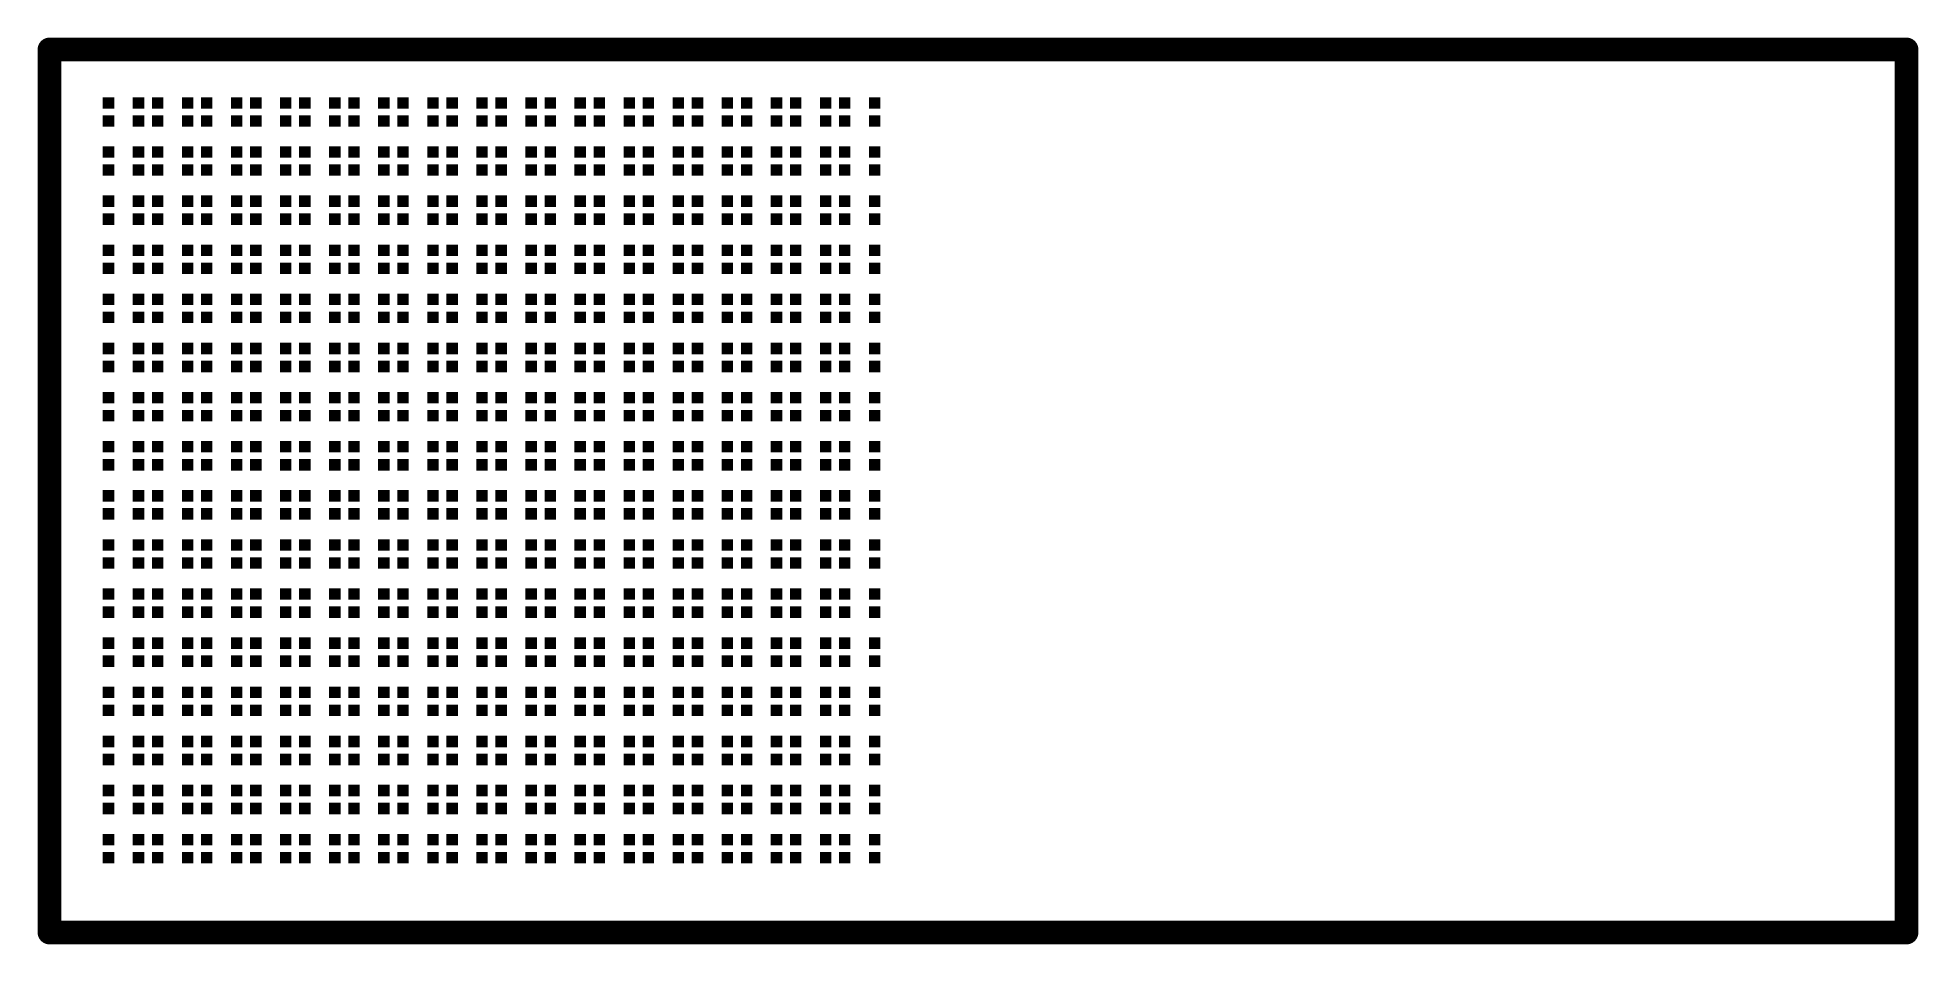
# Model space of a CAD drawing. Header units: millimetres. Extents: x 35 to 150, y -102 to -47.
import ezdxf

# ---------------------------------------------------------------- set-up
doc = ezdxf.new("R2010")
doc.units = ezdxf.units.MM
doc.layers.get('0').update_dxf_attribs({"color": 3, "linetype": 'CONTINUOUS', "lineweight": 100})
doc.layers.add('Aniversario-PCBWAY-F_Paste.gbr', color=8, linetype='CONTINUOUS', lineweight=100)

# ---------------------------------------------------------------- blocks, each defined once
blk = doc.blocks.new('D10')
at = {"lineweight": 0}
blk.add_solid([(-0.35, -0.35), (0.35, -0.35), (-0.35, 0.35), (0.35, 0.35)], dxfattribs=at)

msp = doc.modelspace()

# ---------------------------------------------------------------- linework, layer by layer
at = {"layer": 'Aniversario-PCBWAY-F_Paste.gbr', "lineweight": 0, "const_width": 1.45}
for points in [[(148.988, -47.684), (35.4736, -47.684)], [(35.4736, -47.684), (35.4736, -101.6202)], [(148.988, -101.6202), (148.988, -47.684)], [(35.4736, -101.6202), (148.988, -101.6202)]]:
    msp.add_lwpolyline(points, dxfattribs=at)
at = {"layer": 'Aniversario-PCBWAY-F_Paste.gbr', "lineweight": 0, "const_width": 0.725}
for points in [[(35.8361, -47.684, 1), (35.1111, -47.684, 1)], [(35.8361, -47.684, 1), (35.1111, -47.684, 1)], [(149.3505, -47.684, 1), (148.6255, -47.684, 1)], [(149.3505, -47.684, 1), (148.6255, -47.684, 1)], [(35.8361, -101.6202, 1), (35.1111, -101.6202, 1)], [(35.8361, -101.6202, 1), (35.1111, -101.6202, 1)], [(149.3505, -101.6202, 1), (148.6255, -101.6202, 1)], [(149.3505, -101.6202, 1), (148.6255, -101.6202, 1)]]:
    msp.add_lwpolyline(points, format="xyb", close=True, dxfattribs=at)

# ---------------------------------------------------------------- block references
at = {"layer": 'Aniversario-PCBWAY-F_Paste.gbr', "lineweight": 0}
for p in [(39.085, -50.95), (39.085, -52.05), (40.915, -50.95), (40.915, -52.05), (42.085, -50.95), (42.085, -52.05), (43.915, -50.95), (43.915, -52.05), (45.085, -50.95), (45.085, -52.05), (46.915, -50.95), (46.915, -52.05), (48.085, -50.95), (48.085, -52.05), (49.915, -50.95), (49.915, -52.05), (51.085, -50.95), (51.085, -52.05), (52.915, -50.95), (52.915, -52.05), (54.085, -50.95), (54.085, -52.05), (55.915, -50.95), (55.915, -52.05), (57.085, -50.95), (57.085, -52.05), (58.915, -50.95), (58.915, -52.05), (60.085, -50.95), (60.085, -52.05), (61.915, -50.95), (61.915, -52.05), (63.085, -50.95), (63.085, -52.05), (64.915, -50.95), (64.915, -52.05), (66.085, -50.95), (66.085, -52.05), (67.915, -50.95), (67.915, -52.05), (69.085, -50.95), (69.085, -52.05), (70.915, -50.95), (70.915, -52.05), (72.085, -50.95), (72.085, -52.05), (73.915, -50.95), (73.915, -52.05), (75.085, -50.95), (75.085, -52.05), (76.915, -50.95), (76.915, -52.05), (78.085, -50.95), (78.085, -52.05), (79.915, -50.95), (79.915, -52.05), (81.085, -50.95), (81.085, -52.05), (82.915, -50.95), (82.915, -52.05), (84.085, -50.95), (84.085, -52.05), (85.915, -50.95), (85.915, -52.05), (39.085, -53.95), (40.915, -53.95), (42.085, -53.95), (43.915, -53.95), (45.085, -53.95), (46.915, -53.95), (48.085, -53.95), (49.915, -53.95), (51.085, -53.95), (52.915, -53.95), (54.085, -53.95), (55.915, -53.95), (57.085, -53.95), (58.915, -53.95), (60.085, -53.95), (61.915, -53.95), (63.085, -53.95), (64.915, -53.95), (66.085, -53.95), (67.915, -53.95), (69.085, -53.95), (70.915, -53.95), (72.085, -53.95), (73.915, -53.95), (75.085, -53.95), (76.915, -53.95), (78.085, -53.95), (79.915, -53.95), (81.085, -53.95), (82.915, -53.95), (84.085, -53.95), (85.915, -53.95), (39.085, -55.05), (40.915, -55.05), (42.085, -55.05), (43.915, -55.05), (45.085, -55.05), (46.915, -55.05), (48.085, -55.05), (49.915, -55.05), (51.085, -55.05), (52.915, -55.05), (54.085, -55.05), (55.915, -55.05), (57.085, -55.05), (58.915, -55.05), (60.085, -55.05), (61.915, -55.05), (63.085, -55.05), (64.915, -55.05), (66.085, -55.05), (67.915, -55.05), (69.085, -55.05), (70.915, -55.05), (72.085, -55.05), (73.915, -55.05), (75.085, -55.05), (76.915, -55.05), (78.085, -55.05), (79.915, -55.05), (81.085, -55.05), (82.915, -55.05), (84.085, -55.05), (85.915, -55.05), (39.085, -56.95), (40.915, -56.95), (42.085, -56.95), (43.915, -56.95), (45.085, -56.95), (46.915, -56.95), (48.085, -56.95), (49.915, -56.95), (51.085, -56.95), (52.915, -56.95), (54.085, -56.95), (55.915, -56.95), (57.085, -56.95), (58.915, -56.95), (60.085, -56.95), (61.915, -56.95), (63.085, -56.95), (64.915, -56.95), (66.085, -56.95), (67.915, -56.95), (69.085, -56.95), (70.915, -56.95), (72.085, -56.95), (73.915, -56.95), (75.085, -56.95), (76.915, -56.95), (78.085, -56.95), (79.915, -56.95), (81.085, -56.95), (82.915, -56.95), (84.085, -56.95), (85.915, -56.95), (39.085, -58.05), (40.915, -58.05), (42.085, -58.05), (43.915, -58.05), (45.085, -58.05), (46.915, -58.05), (48.085, -58.05), (49.915, -58.05), (51.085, -58.05), (52.915, -58.05), (54.085, -58.05), (55.915, -58.05), (57.085, -58.05), (58.915, -58.05), (60.085, -58.05), (61.915, -58.05), (63.085, -58.05), (64.915, -58.05), (66.085, -58.05), (67.915, -58.05), (69.085, -58.05), (70.915, -58.05), (72.085, -58.05), (73.915, -58.05), (75.085, -58.05), (76.915, -58.05), (78.085, -58.05), (79.915, -58.05), (81.085, -58.05), (82.915, -58.05), (84.085, -58.05), (85.915, -58.05), (39.085, -59.95), (40.915, -59.95), (42.085, -59.95), (43.915, -59.95), (45.085, -59.95), (46.915, -59.95), (48.085, -59.95), (49.915, -59.95), (51.085, -59.95), (52.915, -59.95), (54.085, -59.95), (55.915, -59.95), (57.085, -59.95), (58.915, -59.95), (60.085, -59.95), (61.915, -59.95), (63.085, -59.95), (64.915, -59.95), (66.085, -59.95), (67.915, -59.95), (69.085, -59.95), (70.915, -59.95), (72.085, -59.95), (73.915, -59.95), (75.085, -59.95), (76.915, -59.95), (78.085, -59.95), (79.915, -59.95), (81.085, -59.95), (82.915, -59.95), (84.085, -59.95), (85.915, -59.95), (39.085, -61.05), (40.915, -61.05), (42.085, -61.05), (43.915, -61.05), (45.085, -61.05), (46.915, -61.05), (48.085, -61.05), (49.915, -61.05), (51.085, -61.05), (52.915, -61.05), (54.085, -61.05), (55.915, -61.05), (57.085, -61.05), (58.915, -61.05), (60.085, -61.05), (61.915, -61.05), (63.085, -61.05), (64.915, -61.05), (66.085, -61.05), (67.915, -61.05), (69.085, -61.05), (70.915, -61.05), (72.085, -61.05), (73.915, -61.05), (75.085, -61.05), (76.915, -61.05), (78.085, -61.05), (79.915, -61.05), (81.085, -61.05), (82.915, -61.05), (84.085, -61.05), (85.915, -61.05), (39.085, -62.95), (40.915, -62.95), (42.085, -62.95), (43.915, -62.95), (45.085, -62.95), (46.915, -62.95), (48.085, -62.95), (49.915, -62.95), (51.085, -62.95), (52.915, -62.95), (54.085, -62.95), (55.915, -62.95), (57.085, -62.95), (58.915, -62.95), (60.085, -62.95), (61.915, -62.95), (63.085, -62.95), (64.915, -62.95), (66.085, -62.95), (67.915, -62.95), (69.085, -62.95), (70.915, -62.95), (72.085, -62.95), (73.915, -62.95), (75.085, -62.95), (76.915, -62.95), (78.085, -62.95), (79.915, -62.95), (81.085, -62.95), (82.915, -62.95), (84.085, -62.95), (85.915, -62.95), (39.085, -64.05), (40.915, -64.05), (42.085, -64.05), (43.915, -64.05), (45.085, -64.05), (46.915, -64.05), (48.085, -64.05), (49.915, -64.05), (51.085, -64.05), (52.915, -64.05), (54.085, -64.05), (55.915, -64.05), (57.085, -64.05), (58.915, -64.05), (60.085, -64.05), (61.915, -64.05), (63.085, -64.05), (64.915, -64.05), (66.085, -64.05), (67.915, -64.05), (69.085, -64.05), (70.915, -64.05), (72.085, -64.05), (73.915, -64.05), (75.085, -64.05), (76.915, -64.05), (78.085, -64.05), (79.915, -64.05), (81.085, -64.05), (82.915, -64.05), (84.085, -64.05), (85.915, -64.05), (39.085, -65.95), (40.915, -65.95), (42.085, -65.95), (43.915, -65.95), (45.085, -65.95), (46.915, -65.95), (48.085, -65.95), (49.915, -65.95), (51.085, -65.95), (52.915, -65.95), (54.085, -65.95), (55.915, -65.95), (57.085, -65.95), (58.915, -65.95), (60.085, -65.95), (61.915, -65.95), (63.085, -65.95), (64.915, -65.95), (66.085, -65.95), (67.915, -65.95), (69.085, -65.95), (70.915, -65.95), (72.085, -65.95), (73.915, -65.95), (75.085, -65.95), (76.915, -65.95), (78.085, -65.95), (79.915, -65.95), (81.085, -65.95), (82.915, -65.95), (84.085, -65.95), (85.915, -65.95), (39.085, -67.05), (40.915, -67.05), (42.085, -67.05), (43.915, -67.05), (45.085, -67.05), (46.915, -67.05), (48.085, -67.05), (49.915, -67.05), (51.085, -67.05), (52.915, -67.05), (54.085, -67.05), (55.915, -67.05), (57.085, -67.05), (58.915, -67.05), (60.085, -67.05), (61.915, -67.05), (63.085, -67.05), (64.915, -67.05), (66.085, -67.05), (67.915, -67.05), (69.085, -67.05), (70.915, -67.05), (72.085, -67.05), (73.915, -67.05), (75.085, -67.05), (76.915, -67.05), (78.085, -67.05), (79.915, -67.05), (81.085, -67.05), (82.915, -67.05), (84.085, -67.05), (85.915, -67.05), (39.085, -68.95), (40.915, -68.95), (42.085, -68.95), (43.915, -68.95), (45.085, -68.95), (46.915, -68.95), (48.085, -68.95), (49.915, -68.95), (51.085, -68.95), (52.915, -68.95), (54.085, -68.95), (55.915, -68.95), (57.085, -68.95), (58.915, -68.95), (60.085, -68.95), (61.915, -68.95), (63.085, -68.95), (64.915, -68.95), (66.085, -68.95), (67.915, -68.95), (69.085, -68.95), (70.915, -68.95), (72.085, -68.95), (73.915, -68.95), (75.085, -68.95), (76.915, -68.95), (78.085, -68.95), (79.915, -68.95), (81.085, -68.95), (82.915, -68.95), (84.085, -68.95), (85.915, -68.95), (39.085, -70.05), (40.915, -70.05), (42.085, -70.05), (43.915, -70.05), (45.085, -70.05), (46.915, -70.05), (48.085, -70.05), (49.915, -70.05), (51.085, -70.05), (52.915, -70.05), (54.085, -70.05), (55.915, -70.05), (57.085, -70.05), (58.915, -70.05), (60.085, -70.05), (61.915, -70.05), (63.085, -70.05), (64.915, -70.05), (66.085, -70.05), (67.915, -70.05), (69.085, -70.05), (70.915, -70.05), (72.085, -70.05), (73.915, -70.05), (75.085, -70.05), (76.915, -70.05), (78.085, -70.05), (79.915, -70.05), (81.085, -70.05), (82.915, -70.05), (84.085, -70.05), (85.915, -70.05), (39.085, -71.95), (40.915, -71.95), (42.085, -71.95), (43.915, -71.95), (45.085, -71.95), (46.915, -71.95), (48.085, -71.95), (49.915, -71.95), (51.085, -71.95), (52.915, -71.95), (54.085, -71.95), (55.915, -71.95), (57.085, -71.95), (58.915, -71.95), (60.085, -71.95), (61.915, -71.95), (63.085, -71.95), (64.915, -71.95), (66.085, -71.95), (67.915, -71.95), (69.085, -71.95), (70.915, -71.95), (72.085, -71.95), (73.915, -71.95), (75.085, -71.95), (76.915, -71.95), (78.085, -71.95), (79.915, -71.95), (81.085, -71.95), (82.915, -71.95), (84.085, -71.95), (85.915, -71.95), (39.085, -73.05), (40.915, -73.05), (42.085, -73.05), (43.915, -73.05), (45.085, -73.05), (46.915, -73.05), (48.085, -73.05), (49.915, -73.05), (51.085, -73.05), (52.915, -73.05), (54.085, -73.05), (55.915, -73.05), (57.085, -73.05), (58.915, -73.05), (60.085, -73.05), (61.915, -73.05), (63.085, -73.05), (64.915, -73.05), (66.085, -73.05), (67.915, -73.05), (69.085, -73.05), (70.915, -73.05), (72.085, -73.05), (73.915, -73.05), (75.085, -73.05), (76.915, -73.05), (78.085, -73.05), (79.915, -73.05), (81.085, -73.05), (82.915, -73.05), (84.085, -73.05), (85.915, -73.05), (39.085, -74.95), (40.915, -74.95), (42.085, -74.95), (43.915, -74.95), (45.085, -74.95), (46.915, -74.95), (48.085, -74.95), (49.915, -74.95), (51.085, -74.95), (52.915, -74.95), (54.085, -74.95), (55.915, -74.95), (57.085, -74.95), (58.915, -74.95), (60.085, -74.95), (61.915, -74.95), (63.085, -74.95), (64.915, -74.95), (66.085, -74.95), (67.915, -74.95), (69.085, -74.95), (70.915, -74.95), (72.085, -74.95), (73.915, -74.95), (75.085, -74.95), (76.915, -74.95), (78.085, -74.95), (79.915, -74.95), (81.085, -74.95), (82.915, -74.95), (84.085, -74.95), (85.915, -74.95), (39.085, -76.05), (40.915, -76.05), (42.085, -76.05), (43.915, -76.05), (45.085, -76.05), (46.915, -76.05), (48.085, -76.05), (49.915, -76.05), (51.085, -76.05), (52.915, -76.05), (54.085, -76.05), (55.915, -76.05), (57.085, -76.05), (58.915, -76.05), (60.085, -76.05), (61.915, -76.05), (63.085, -76.05), (64.915, -76.05), (66.085, -76.05), (67.915, -76.05), (69.085, -76.05), (70.915, -76.05), (72.085, -76.05), (73.915, -76.05), (75.085, -76.05), (76.915, -76.05), (78.085, -76.05), (79.915, -76.05), (81.085, -76.05), (82.915, -76.05), (84.085, -76.05), (85.915, -76.05), (39.085, -77.95), (40.915, -77.95), (42.085, -77.95), (43.915, -77.95), (45.085, -77.95), (46.915, -77.95), (48.085, -77.95), (49.915, -77.95), (51.085, -77.95), (52.915, -77.95), (54.085, -77.95), (55.915, -77.95), (57.085, -77.95), (58.915, -77.95), (60.085, -77.95), (61.915, -77.95), (63.085, -77.95), (64.915, -77.95), (66.085, -77.95), (67.915, -77.95), (69.085, -77.95), (70.915, -77.95), (72.085, -77.95), (73.915, -77.95), (75.085, -77.95), (76.915, -77.95), (78.085, -77.95), (79.915, -77.95), (81.085, -77.95), (82.915, -77.95), (84.085, -77.95), (85.915, -77.95), (39.085, -79.05), (40.915, -79.05), (42.085, -79.05), (43.915, -79.05), (45.085, -79.05), (46.915, -79.05), (48.085, -79.05), (49.915, -79.05), (51.085, -79.05), (52.915, -79.05), (54.085, -79.05), (55.915, -79.05), (57.085, -79.05), (58.915, -79.05), (60.085, -79.05), (61.915, -79.05), (63.085, -79.05), (64.915, -79.05), (66.085, -79.05), (67.915, -79.05), (69.085, -79.05), (70.915, -79.05), (72.085, -79.05), (73.915, -79.05), (75.085, -79.05), (76.915, -79.05), (78.085, -79.05), (79.915, -79.05), (81.085, -79.05), (82.915, -79.05), (84.085, -79.05), (85.915, -79.05), (39.085, -80.95), (40.915, -80.95), (42.085, -80.95), (43.915, -80.95), (45.085, -80.95), (46.915, -80.95), (48.085, -80.95), (49.915, -80.95), (51.085, -80.95), (52.915, -80.95), (54.085, -80.95), (55.915, -80.95), (57.085, -80.95), (58.915, -80.95), (60.085, -80.95), (61.915, -80.95), (63.085, -80.95), (64.915, -80.95), (66.085, -80.95), (67.915, -80.95), (69.085, -80.95), (70.915, -80.95), (72.085, -80.95), (73.915, -80.95), (75.085, -80.95), (76.915, -80.95), (78.085, -80.95), (79.915, -80.95), (81.085, -80.95), (82.915, -80.95), (84.085, -80.95), (85.915, -80.95), (39.085, -82.05), (40.915, -82.05), (42.085, -82.05), (43.915, -82.05), (45.085, -82.05), (46.915, -82.05), (48.085, -82.05), (49.915, -82.05), (51.085, -82.05), (52.915, -82.05), (54.085, -82.05), (55.915, -82.05), (57.085, -82.05), (58.915, -82.05), (60.085, -82.05), (61.915, -82.05), (63.085, -82.05), (64.915, -82.05), (66.085, -82.05), (67.915, -82.05), (69.085, -82.05), (70.915, -82.05), (72.085, -82.05), (73.915, -82.05), (75.085, -82.05), (76.915, -82.05), (78.085, -82.05), (79.915, -82.05), (81.085, -82.05), (82.915, -82.05), (84.085, -82.05), (85.915, -82.05), (39.085, -83.95), (40.915, -83.95), (42.085, -83.95), (43.915, -83.95), (45.085, -83.95), (46.915, -83.95), (48.085, -83.95), (49.915, -83.95), (51.085, -83.95), (52.915, -83.95), (54.085, -83.95), (55.915, -83.95), (57.085, -83.95), (58.915, -83.95), (60.085, -83.95), (61.915, -83.95), (63.085, -83.95), (64.915, -83.95), (66.085, -83.95), (67.915, -83.95), (69.085, -83.95), (70.915, -83.95), (72.085, -83.95), (73.915, -83.95), (75.085, -83.95), (76.915, -83.95), (78.085, -83.95), (79.915, -83.95), (81.085, -83.95), (82.915, -83.95), (84.085, -83.95), (85.915, -83.95), (39.085, -85.05), (40.915, -85.05), (42.085, -85.05), (43.915, -85.05), (45.085, -85.05), (46.915, -85.05), (48.085, -85.05), (49.915, -85.05), (51.085, -85.05), (52.915, -85.05), (54.085, -85.05), (55.915, -85.05), (57.085, -85.05), (58.915, -85.05), (60.085, -85.05), (61.915, -85.05), (63.085, -85.05), (64.915, -85.05), (66.085, -85.05), (67.915, -85.05), (69.085, -85.05), (70.915, -85.05), (72.085, -85.05), (73.915, -85.05), (75.085, -85.05), (76.915, -85.05), (78.085, -85.05), (79.915, -85.05), (81.085, -85.05), (82.915, -85.05), (84.085, -85.05), (85.915, -85.05), (39.085, -86.95), (40.915, -86.95), (42.085, -86.95), (43.915, -86.95), (45.085, -86.95), (46.915, -86.95), (48.085, -86.95), (49.915, -86.95), (51.085, -86.95), (52.915, -86.95), (54.085, -86.95), (55.915, -86.95), (57.085, -86.95), (58.915, -86.95), (60.085, -86.95), (61.915, -86.95), (63.085, -86.95), (64.915, -86.95), (66.085, -86.95), (67.915, -86.95), (69.085, -86.95), (70.915, -86.95), (72.085, -86.95), (73.915, -86.95), (75.085, -86.95), (76.915, -86.95), (78.085, -86.95), (79.915, -86.95), (81.085, -86.95), (82.915, -86.95), (84.085, -86.95), (85.915, -86.95), (39.085, -88.05), (40.915, -88.05), (42.085, -88.05), (43.915, -88.05), (45.085, -88.05), (46.915, -88.05), (48.085, -88.05), (49.915, -88.05), (51.085, -88.05), (52.915, -88.05), (54.085, -88.05), (55.915, -88.05), (57.085, -88.05), (58.915, -88.05), (60.085, -88.05), (61.915, -88.05), (63.085, -88.05), (64.915, -88.05), (66.085, -88.05), (67.915, -88.05), (69.085, -88.05), (70.915, -88.05), (72.085, -88.05), (73.915, -88.05), (75.085, -88.05), (76.915, -88.05), (78.085, -88.05), (79.915, -88.05), (81.085, -88.05), (82.915, -88.05), (84.085, -88.05), (85.915, -88.05), (39.085, -89.95), (40.915, -89.95), (42.085, -89.95), (43.915, -89.95), (45.085, -89.95), (46.915, -89.95), (48.085, -89.95), (49.915, -89.95), (51.085, -89.95), (52.915, -89.95), (54.085, -89.95), (55.915, -89.95), (57.085, -89.95), (58.915, -89.95), (60.085, -89.95), (61.915, -89.95), (63.085, -89.95), (64.915, -89.95), (66.085, -89.95), (67.915, -89.95), (69.085, -89.95), (70.915, -89.95), (72.085, -89.95), (73.915, -89.95), (75.085, -89.95), (76.915, -89.95), (78.085, -89.95), (79.915, -89.95), (81.085, -89.95), (82.915, -89.95), (84.085, -89.95), (85.915, -89.95), (39.085, -91.05), (40.915, -91.05), (42.085, -91.05), (43.915, -91.05), (45.085, -91.05), (46.915, -91.05), (48.085, -91.05), (49.915, -91.05), (51.085, -91.05), (52.915, -91.05), (54.085, -91.05), (55.915, -91.05), (57.085, -91.05), (58.915, -91.05), (60.085, -91.05), (61.915, -91.05), (63.085, -91.05), (64.915, -91.05), (66.085, -91.05), (67.915, -91.05), (69.085, -91.05), (70.915, -91.05), (72.085, -91.05), (73.915, -91.05), (75.085, -91.05), (76.915, -91.05), (78.085, -91.05), (79.915, -91.05), (81.085, -91.05), (82.915, -91.05), (84.085, -91.05), (85.915, -91.05), (39.085, -92.95), (40.915, -92.95), (42.085, -92.95), (43.915, -92.95), (45.085, -92.95), (46.915, -92.95), (48.085, -92.95), (49.915, -92.95), (51.085, -92.95), (52.915, -92.95), (54.085, -92.95), (55.915, -92.95), (57.085, -92.95), (58.915, -92.95), (60.085, -92.95), (61.915, -92.95), (63.085, -92.95), (64.915, -92.95), (66.085, -92.95), (67.915, -92.95), (69.085, -92.95), (70.915, -92.95), (72.085, -92.95), (73.915, -92.95), (75.085, -92.95), (76.915, -92.95), (78.085, -92.95), (79.915, -92.95), (81.085, -92.95), (82.915, -92.95), (84.085, -92.95), (85.915, -92.95), (39.085, -94.05), (40.915, -94.05), (42.085, -94.05), (43.915, -94.05), (45.085, -94.05), (46.915, -94.05), (48.085, -94.05), (49.915, -94.05), (51.085, -94.05), (52.915, -94.05), (54.085, -94.05), (55.915, -94.05), (57.085, -94.05), (58.915, -94.05), (60.085, -94.05), (61.915, -94.05), (63.085, -94.05), (64.915, -94.05), (66.085, -94.05), (67.915, -94.05), (69.085, -94.05), (70.915, -94.05), (72.085, -94.05), (73.915, -94.05), (75.085, -94.05), (76.915, -94.05), (78.085, -94.05), (79.915, -94.05), (81.085, -94.05), (82.915, -94.05), (84.085, -94.05), (85.915, -94.05), (39.085, -95.95), (40.915, -95.95), (42.085, -95.95), (43.915, -95.95), (45.085, -95.95), (46.915, -95.95), (48.085, -95.95), (49.915, -95.95), (51.085, -95.95), (52.915, -95.95), (54.085, -95.95), (55.915, -95.95), (57.085, -95.95), (58.915, -95.95), (60.085, -95.95), (61.915, -95.95), (63.085, -95.95), (64.915, -95.95), (66.085, -95.95), (67.915, -95.95), (69.085, -95.95), (70.915, -95.95), (72.085, -95.95), (73.915, -95.95), (75.085, -95.95), (76.915, -95.95), (78.085, -95.95), (79.915, -95.95), (81.085, -95.95), (82.915, -95.95), (84.085, -95.95), (85.915, -95.95), (39.085, -97.05), (40.915, -97.05), (42.085, -97.05), (43.915, -97.05), (45.085, -97.05), (46.915, -97.05), (48.085, -97.05), (49.915, -97.05), (51.085, -97.05), (52.915, -97.05), (54.085, -97.05), (55.915, -97.05), (57.085, -97.05), (58.915, -97.05), (60.085, -97.05), (61.915, -97.05), (63.085, -97.05), (64.915, -97.05), (66.085, -97.05), (67.915, -97.05), (69.085, -97.05), (70.915, -97.05), (72.085, -97.05), (73.915, -97.05), (75.085, -97.05), (76.915, -97.05), (78.085, -97.05), (79.915, -97.05), (81.085, -97.05), (82.915, -97.05), (84.085, -97.05), (85.915, -97.05)]:
    msp.add_blockref('D10', p, dxfattribs=at)

doc.saveas('drawing.dxf')
